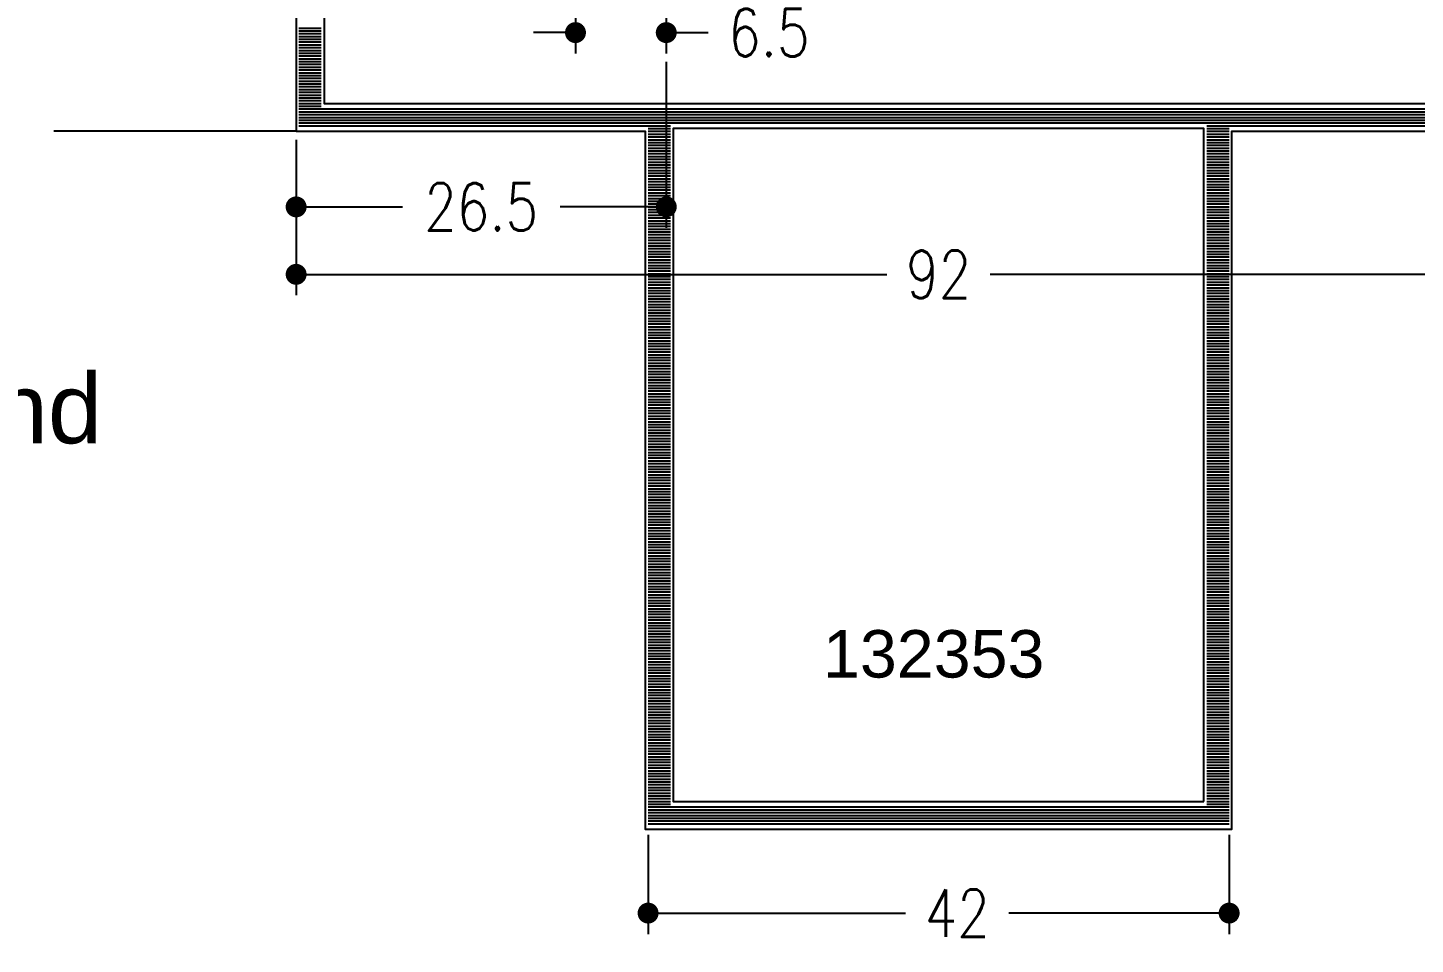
# Model space of a CAD drawing. Extents: x -247 to 191, y 24 to 414.
# Drawn here: x 75.24 to 124.92, y 23.63 to 56.46 of the extents above; entities that cross this region are included whole.
import ezdxf
from ezdxf.enums import TextEntityAlignment as Align

# ---------------------------------------------------------------- set-up
doc = ezdxf.new("R2010")
doc.units = 0
doc.header["$LTSCALE"] = 6
doc.linetypes.add('AUSGEZOGEN', pattern=[0])
doc.layers.get('0').update_dxf_attribs({"color": 4, "linetype": 'CONTINUOUS'})
doc.layers.get('DEFPOINTS').update_dxf_attribs({"linetype": 'AUSGEZOGEN'})
for name, color, linetype in [('01TXT', 7, 'CONTINUOUS'), ('CONST18', 3, 'AUSGEZOGEN'), ('KH_NOR', 7, 'CONTINUOUS'), ('KH_SCH', 3, 'CONTINUOUS'), ('LLMASSE', 7, 'CONTINUOUS'), ('PNR', 7, 'CONTINUOUS')]:
    doc.layers.add(name, color=color, linetype=linetype)
doc.styles.get("Standard").update_dxf_attribs({"font": 'simplex.shx', "width": 0.8})
doc.styles.add('SWISS', font='swiss.ttf')
doc.styles.add('SWISSL', font='swissl.ttf')
doc.dimstyles.new('DOK-1ZU1-PUNKT', dxfattribs={"dimscale": 0, "dimtxt": 3, "dimasz": 1.5, "dimexe": 1.5, "dimexo": 0.6, "dimgap": 1.5, "dimtad": 0, "dimdsep": 46, "dimtxsty": 'Standard', "dimblk": 'PUNKT', "dimblk1": 'PUNKT', "dimblk2": 'PUNKT', "dimcen": 0, "dimclrd": 2, "dimclre": 2, "dimclrt": 7, "dimadec": 0, "dimazin": 0, "dimtfac": 0.7, "dimtdec": 4, "dimtofl": 0, "dimtmove": 0, "dimatfit": 3, "dimldrblk": 'PUNKT', "dimfxl": 1, "dimtolj": 1, "dimtzin": 0, "dimarcsym": 0})

# ---------------------------------------------------------------- blocks, each defined once
blk = doc.blocks.new('PUNKT')
at = {"color": 0, "linetype": 'CONTINUOUS'}
blk.add_line((-0.5, 0), (-1, 0), dxfattribs=at)
at = {"color": 0, "linetype": 'CONTINUOUS', "const_width": 0.5}
blk.add_lwpolyline([(-0.25, 0, 1), (0.25, 0, 1)], format="xyb", close=True, dxfattribs=at)
blk = doc.blocks.new('*D34')
at = {"layer": 'DEFPOINTS', "color": 0}
for p in [(94.853, 62.002), (98.103, 60.002), (98.103, 56.288)]:
    blk.add_point(p, dxfattribs=at)
at = {"layer": 'LLMASSE', "color": 3, "lineweight": -2}
for p, q in [((94.853, 61.702), (94.853, 55.538)), ((98.103, 59.702), (98.103, 55.538)), ((94.103, 56.288), (93.353, 56.288)), ((98.853, 56.288), (99.603, 56.288))]:
    blk.add_line(p, q, dxfattribs=at)
at = {"layer": 'LLMASSE', "color": 3, "lineweight": -2, "xscale": 0.75, "yscale": 0.75, "zscale": 0.75}
blk.add_blockref('PUNKT', (94.853, 56.288), dxfattribs=at)
at = {"layer": 'LLMASSE', "color": 3, "lineweight": -2, "xscale": 0.75, "yscale": 0.75, "zscale": 0.75, "rotation": 180}
blk.add_blockref('PUNKT', (98.103, 56.288), dxfattribs=at)
at = {"layer": 'LLMASSE', "color": 3, "insert": (101.777, 56.288), "char_height": 1.7, "attachment_point": 5}
blk.add_mtext('\\A1;6.5', dxfattribs=at)
blk = doc.blocks.new('*D37')
at = {"layer": 'DEFPOINTS', "color": 0}
for p in [(84.853, 52.752), (130.853, 52.752), (84.853, 47.629)]:
    blk.add_point(p, dxfattribs=at)
at = {"layer": 'LLMASSE', "color": 3, "lineweight": -2}
for p, q in [((84.853, 52.452), (84.853, 46.879)), ((130.853, 52.452), (130.853, 46.879)), ((85.603, 47.629), (106.002, 47.629)), ((130.103, 47.629), (109.704, 47.629))]:
    blk.add_line(p, q, dxfattribs=at)
at = {"layer": 'LLMASSE', "color": 3, "lineweight": -2, "xscale": 0.75, "yscale": 0.75, "zscale": 0.75, "rotation": 180}
blk.add_blockref('PUNKT', (84.853, 47.629), dxfattribs=at)
at = {"layer": 'LLMASSE', "color": 3, "lineweight": -2, "xscale": 0.75, "yscale": 0.75, "zscale": 0.75}
blk.add_blockref('PUNKT', (130.853, 47.629), dxfattribs=at)
at = {"layer": 'LLMASSE', "color": 3, "insert": (107.853, 47.629), "char_height": 1.7, "attachment_point": 5}
blk.add_mtext('\\A1;92', dxfattribs=at)
blk = doc.blocks.new('*D38')
at = {"layer": 'DEFPOINTS', "color": 0}
for p in [(98.103, 55.538), (84.853, 52.452), (98.103, 50.046)]:
    blk.add_point(p, dxfattribs=at)
at = {"layer": 'LLMASSE', "color": 3, "lineweight": -2}
for p, q in [((98.103, 55.238), (98.103, 49.296)), ((84.853, 52.152), (84.853, 49.296)), ((85.603, 50.046), (88.655, 50.046)), ((97.353, 50.046), (94.3, 50.046))]:
    blk.add_line(p, q, dxfattribs=at)
at = {"layer": 'LLMASSE', "color": 3, "lineweight": -2, "xscale": 0.75, "yscale": 0.75, "zscale": 0.75, "rotation": 180}
blk.add_blockref('PUNKT', (84.853, 50.046), dxfattribs=at)
at = {"layer": 'LLMASSE', "color": 3, "lineweight": -2, "xscale": 0.75, "yscale": 0.75, "zscale": 0.75}
blk.add_blockref('PUNKT', (98.103, 50.046), dxfattribs=at)
at = {"layer": 'LLMASSE', "color": 3, "insert": (91.478, 50.046), "char_height": 1.7, "attachment_point": 5}
blk.add_mtext('\\A1;26.5', dxfattribs=at)
blk = doc.blocks.new('*D39')
at = {"layer": 'DEFPOINTS', "color": 0}
for p in [(97.453, 27.852), (118.253, 27.852), (118.253, 24.75)]:
    blk.add_point(p, dxfattribs=at)
at = {"layer": 'LLMASSE', "color": 3, "lineweight": -2}
for p, q in [((97.453, 27.552), (97.453, 24)), ((118.253, 27.552), (118.253, 24)), ((98.203, 24.75), (106.667, 24.75)), ((117.503, 24.75), (110.369, 24.75))]:
    blk.add_line(p, q, dxfattribs=at)
at = {"layer": 'LLMASSE', "color": 3, "lineweight": -2, "xscale": 0.75, "yscale": 0.75, "zscale": 0.75, "rotation": 180}
blk.add_blockref('PUNKT', (97.453, 24.75), dxfattribs=at)
at = {"layer": 'LLMASSE', "color": 3, "lineweight": -2, "xscale": 0.75, "yscale": 0.75, "zscale": 0.75}
blk.add_blockref('PUNKT', (118.253, 24.75), dxfattribs=at)
at = {"layer": 'LLMASSE', "color": 3, "insert": (108.518, 24.75), "char_height": 1.7, "attachment_point": 5}
blk.add_mtext('\\A1;42', dxfattribs=at)
blk = doc.blocks.new('*X57')
at = {"color": 0}
for p, q in [((0.4, 43.2), (0.4, 69.8)), ((0.6, -21.8), (0.6, 69.8)), ((0.8, -21.8), (0.8, 69.8)), ((1, -21.8), (1, 69.8)), ((1.2, -21.8), (1.2, 69.8)), ((1.4, -21.8), (1.4, 69.8)), ((1.6, -21.8), (1.6, 69.8)), ((-49.6, 3.2), (-49.6, 44.8)), ((-49.4, 3.2), (-49.4, 44.8)), ((-49.2, 3.2), (-49.2, 44.8)), ((-49, 3.2), (-49, 44.8)), ((-48.8, 3.2), (-48.8, 44.8)), ((-48.6, 3.2), (-48.6, 44.8)), ((-48.4, 3.2), (-48.4, 44.8)), ((-48.2, 43.2), (-48.2, 44.8)), ((-48, 43.2), (-48, 44.8)), ((-47.8, 43.2), (-47.8, 44.8)), ((-47.6, 43.2), (-47.6, 44.8)), ((-47.4, 43.2), (-47.4, 44.8)), ((-47.2, 43.2), (-47.2, 44.8)), ((-47, 43.2), (-47, 44.8)), ((-46.8, 43.2), (-46.8, 44.8)), ((-46.6, 43.2), (-46.6, 44.8)), ((-46.4, 43.2), (-46.4, 44.8)), ((-46.2, 43.2), (-46.2, 44.8)), ((-46, 43.2), (-46, 44.8)), ((-45.8, 43.2), (-45.8, 44.8)), ((-45.6, 43.2), (-45.6, 44.8)), ((-45.4, 43.2), (-45.4, 44.8)), ((-45.2, 43.2), (-45.2, 44.8)), ((-45, 43.2), (-45, 44.8)), ((-44.8, 43.2), (-44.8, 44.8)), ((-44.6, 43.2), (-44.6, 44.8)), ((-44.4, 43.2), (-44.4, 44.8)), ((-44.2, 43.2), (-44.2, 44.8)), ((-44, 43.2), (-44, 44.8)), ((-43.8, 43.2), (-43.8, 44.8)), ((-43.6, 43.2), (-43.6, 44.8)), ((-43.4, 43.2), (-43.4, 44.8)), ((-43.2, 43.2), (-43.2, 44.8)), ((-43, 43.2), (-43, 44.8)), ((-42.8, 43.2), (-42.8, 44.8)), ((-42.6, 43.2), (-42.6, 44.8)), ((-42.4, 43.2), (-42.4, 44.8)), ((-42.2, 43.2), (-42.2, 44.8)), ((-42, 43.2), (-42, 44.8)), ((-41.8, 43.2), (-41.8, 44.8)), ((-41.6, 43.2), (-41.6, 44.8)), ((-41.4, 43.2), (-41.4, 44.8)), ((-41.2, 43.2), (-41.2, 44.8)), ((-41, 43.2), (-41, 44.8)), ((-40.8, 43.2), (-40.8, 44.8)), ((-40.6, 43.2), (-40.6, 44.8)), ((-40.4, 43.2), (-40.4, 44.8)), ((-40.2, 43.2), (-40.2, 44.8)), ((-40, 43.2), (-40, 44.8)), ((-39.8, 43.2), (-39.8, 44.8)), ((-39.6, 43.2), (-39.6, 44.8)), ((-39.4, 43.2), (-39.4, 44.8)), ((-39.2, 43.2), (-39.2, 44.8)), ((-39, 43.2), (-39, 44.8)), ((-38.8, 43.2), (-38.8, 44.8)), ((-38.6, 43.2), (-38.6, 44.8)), ((-38.4, 43.2), (-38.4, 44.8)), ((-38.2, 43.2), (-38.2, 44.8)), ((-38, 43.2), (-38, 44.8)), ((-37.8, 43.2), (-37.8, 44.8)), ((-37.6, 43.2), (-37.6, 44.8)), ((-37.4, 43.2), (-37.4, 44.8)), ((-37.2, 43.2), (-37.2, 44.8)), ((-37, 43.2), (-37, 44.8)), ((-36.8, 43.2), (-36.8, 44.8)), ((-36.6, 43.2), (-36.6, 44.8)), ((-36.4, 43.2), (-36.4, 44.8)), ((-36.2, 43.2), (-36.2, 44.8)), ((-36, 43.2), (-36, 44.8)), ((-35.8, 43.2), (-35.8, 44.8)), ((-35.6, 43.2), (-35.6, 44.8)), ((-35.4, 43.2), (-35.4, 44.8)), ((-35.2, 43.2), (-35.2, 44.8)), ((-35, 43.2), (-35, 44.8)), ((-34.8, 43.2), (-34.8, 44.8)), ((-34.6, 43.2), (-34.6, 44.8)), ((-34.4, 43.2), (-34.4, 44.8)), ((-34.2, 43.2), (-34.2, 44.8)), ((-34, 43.2), (-34, 44.8)), ((-33.8, 43.2), (-33.8, 44.8)), ((-33.6, 43.2), (-33.6, 44.8)), ((-33.4, 43.2), (-33.4, 44.8)), ((-33.2, 43.2), (-33.2, 44.8)), ((-33, 43.2), (-33, 44.8)), ((-32.8, 43.2), (-32.8, 44.8)), ((-32.6, 43.2), (-32.6, 44.8)), ((-32.4, 43.2), (-32.4, 44.8)), ((-32.2, 43.2), (-32.2, 44.8)), ((-32, 43.2), (-32, 44.8)), ((-31.8, 43.2), (-31.8, 44.8)), ((-31.6, 43.2), (-31.6, 44.8)), ((-31.4, 43.2), (-31.4, 44.8)), ((-31.2, 43.2), (-31.2, 44.8)), ((-31, 43.2), (-31, 44.8)), ((-30.8, 43.2), (-30.8, 44.8)), ((-30.6, 43.2), (-30.6, 44.8)), ((-30.4, 43.2), (-30.4, 44.8)), ((-30.2, 43.2), (-30.2, 44.8)), ((-30, 43.2), (-30, 44.8)), ((-29.8, 43.2), (-29.8, 44.8)), ((-29.6, 43.2), (-29.6, 44.8)), ((-29.4, 43.2), (-29.4, 44.8)), ((-29.2, 43.2), (-29.2, 44.8)), ((-29, 43.2), (-29, 44.8)), ((-28.8, 43.2), (-28.8, 44.8)), ((-28.6, 43.2), (-28.6, 44.8)), ((-28.4, 43.2), (-28.4, 44.8)), ((-28.2, 43.2), (-28.2, 44.8)), ((-28, 43.2), (-28, 44.8)), ((-27.8, 43.2), (-27.8, 44.8)), ((-27.6, 43.2), (-27.6, 44.8)), ((-27.4, 43.2), (-27.4, 44.8)), ((-27.2, 43.2), (-27.2, 44.8)), ((-27, 43.2), (-27, 44.8)), ((-26.8, 43.2), (-26.8, 44.8)), ((-26.6, 43.2), (-26.6, 44.8)), ((-26.4, 43.2), (-26.4, 44.8)), ((-26.2, 43.2), (-26.2, 44.8)), ((-26, 43.2), (-26, 44.8)), ((-25.8, 43.2), (-25.8, 44.8)), ((-25.6, 43.2), (-25.6, 44.8)), ((-25.4, 43.2), (-25.4, 44.8)), ((-25.2, 43.2), (-25.2, 44.8)), ((-25, 43.2), (-25, 44.8)), ((-24.8, 43.2), (-24.8, 44.8)), ((-24.6, 43.2), (-24.6, 44.8)), ((-24.4, 43.2), (-24.4, 44.8)), ((-24.2, 43.2), (-24.2, 44.8)), ((-24, 43.2), (-24, 44.8)), ((-23.8, 43.2), (-23.8, 44.8)), ((-23.6, 43.2), (-23.6, 44.8)), ((-23.4, 43.2), (-23.4, 44.8)), ((-23.2, 43.2), (-23.2, 44.8)), ((-23, 43.2), (-23, 44.8)), ((-22.8, 43.2), (-22.8, 44.8)), ((-22.6, 43.2), (-22.6, 44.8)), ((-22.4, 43.2), (-22.4, 44.8)), ((-22.2, 43.2), (-22.2, 44.8)), ((-22, 43.2), (-22, 44.8)), ((-21.8, 43.2), (-21.8, 44.8)), ((-21.6, 43.2), (-21.6, 44.8)), ((-21.4, 43.2), (-21.4, 44.8)), ((-21.2, 43.2), (-21.2, 44.8)), ((-21, 43.2), (-21, 44.8)), ((-20.8, 43.2), (-20.8, 44.8)), ((-20.6, 43.2), (-20.6, 44.8)), ((-20.4, 43.2), (-20.4, 44.8)), ((-20.2, 43.2), (-20.2, 44.8)), ((-20, 43.2), (-20, 44.8)), ((-19.8, 43.2), (-19.8, 44.8)), ((-19.6, 43.2), (-19.6, 44.8)), ((-19.4, 43.2), (-19.4, 44.8)), ((-19.2, 43.2), (-19.2, 44.8)), ((-19, 43.2), (-19, 44.8)), ((-18.8, 43.2), (-18.8, 44.8)), ((-18.6, 43.2), (-18.6, 44.8)), ((-18.4, 43.2), (-18.4, 44.8)), ((-18.2, 43.2), (-18.2, 44.8)), ((-18, 43.2), (-18, 44.8)), ((-17.8, 43.2), (-17.8, 44.8)), ((-17.6, 43.2), (-17.6, 44.8)), ((-17.4, 43.2), (-17.4, 44.8)), ((-17.2, 43.2), (-17.2, 44.8)), ((-17, 43.2), (-17, 44.8)), ((-16.8, 43.2), (-16.8, 44.8)), ((-16.6, 43.2), (-16.6, 44.8)), ((-16.4, 43.2), (-16.4, 44.8)), ((-16.2, 43.2), (-16.2, 44.8)), ((-16, 43.2), (-16, 44.8)), ((-15.8, 43.2), (-15.8, 44.8)), ((-15.6, 43.2), (-15.6, 44.8)), ((-15.4, 43.2), (-15.4, 44.8)), ((-15.2, 43.2), (-15.2, 44.8)), ((-15, 43.2), (-15, 44.8)), ((-14.8, 43.2), (-14.8, 44.8)), ((-14.6, 43.2), (-14.6, 44.8)), ((-14.4, 43.2), (-14.4, 44.8)), ((-14.2, 43.2), (-14.2, 44.8)), ((-14, 43.2), (-14, 44.8)), ((-13.8, 43.2), (-13.8, 44.8)), ((-13.6, 43.2), (-13.6, 44.8)), ((-13.4, 43.2), (-13.4, 44.8)), ((-13.2, 43.2), (-13.2, 44.8)), ((-13, 43.2), (-13, 44.8)), ((-12.8, 43.2), (-12.8, 44.8)), ((-12.6, 43.2), (-12.6, 44.8)), ((-12.4, 43.2), (-12.4, 44.8)), ((-12.2, 43.2), (-12.2, 44.8)), ((-12, 43.2), (-12, 44.8)), ((-11.8, 43.2), (-11.8, 44.8)), ((-11.6, 43.2), (-11.6, 44.8)), ((-11.4, 43.2), (-11.4, 44.8)), ((-11.2, 43.2), (-11.2, 44.8)), ((-11, 43.2), (-11, 44.8)), ((-10.8, 43.2), (-10.8, 44.8)), ((-10.6, 43.2), (-10.6, 44.8)), ((-10.4, 43.2), (-10.4, 44.8)), ((-10.2, 43.2), (-10.2, 44.8)), ((-10, 43.2), (-10, 44.8)), ((-9.8, 43.2), (-9.8, 44.8)), ((-9.6, 43.2), (-9.6, 44.8)), ((-9.4, 43.2), (-9.4, 44.8)), ((-9.2, 43.2), (-9.2, 44.8)), ((-9, 43.2), (-9, 44.8)), ((-8.8, 43.2), (-8.8, 44.8)), ((-8.6, 43.2), (-8.6, 44.8)), ((-8.4, 43.2), (-8.4, 44.8)), ((-8.2, 43.2), (-8.2, 44.8)), ((-8, 43.2), (-8, 44.8)), ((-7.8, 43.2), (-7.8, 44.8)), ((-7.6, 43.2), (-7.6, 44.8)), ((-7.4, 43.2), (-7.4, 44.8)), ((-7.2, 43.2), (-7.2, 44.8)), ((-7, 43.2), (-7, 44.8)), ((-6.8, 43.2), (-6.8, 44.8)), ((-6.6, 43.2), (-6.6, 44.8)), ((-6.4, 43.2), (-6.4, 44.8)), ((-6.2, 43.2), (-6.2, 44.8)), ((-6, 43.2), (-6, 44.8)), ((-5.8, 43.2), (-5.8, 44.8)), ((-5.6, 43.2), (-5.6, 44.8)), ((-5.4, 43.2), (-5.4, 44.8)), ((-5.2, 43.2), (-5.2, 44.8)), ((-5, 43.2), (-5, 44.8)), ((-4.8, 43.2), (-4.8, 44.8)), ((-4.6, 43.2), (-4.6, 44.8)), ((-4.4, 43.2), (-4.4, 44.8)), ((-4.2, 43.2), (-4.2, 44.8)), ((-4, 43.2), (-4, 44.8)), ((-3.8, 43.2), (-3.8, 44.8)), ((-3.6, 43.2), (-3.6, 44.8)), ((-3.4, 43.2), (-3.4, 44.8)), ((-3.2, 43.2), (-3.2, 44.8)), ((-3, 43.2), (-3, 44.8)), ((-2.8, 43.2), (-2.8, 44.8)), ((-2.6, 43.2), (-2.6, 44.8)), ((-2.4, 43.2), (-2.4, 44.8)), ((-2.2, 43.2), (-2.2, 44.8)), ((-2, 43.2), (-2, 44.8)), ((-1.8, 43.2), (-1.8, 44.8)), ((-1.6, 43.2), (-1.6, 44.8)), ((-1.4, 43.2), (-1.4, 44.8)), ((-1.2, 43.2), (-1.2, 44.8)), ((-1, 43.2), (-1, 44.8)), ((-0.8, 43.2), (-0.8, 44.8)), ((-0.6, 43.2), (-0.6, 44.8)), ((-0.4, 43.2), (-0.4, 44.8)), ((-0.2, 43.2), (-0.2, 44.8)), ((0, 43.2), (0, 44.8)), ((0.2, 43.2), (0.2, 44.8)), ((-48.2, 3.2), (-48.2, 4.8)), ((-48, 3.2), (-48, 4.8)), ((-47.8, 3.2), (-47.8, 4.8)), ((-47.6, 3.2), (-47.6, 4.8)), ((-47.4, 3.2), (-47.4, 4.8)), ((-47.2, 3.2), (-47.2, 4.8)), ((-47, 3.2), (-47, 4.8)), ((-46.8, 3.2), (-46.8, 4.8)), ((-46.6, 3.2), (-46.6, 4.8)), ((-46.4, 3.2), (-46.4, 4.8)), ((-46.2, 3.2), (-46.2, 4.8)), ((-46, 3.2), (-46, 4.8)), ((-45.8, 3.2), (-45.8, 4.8)), ((-45.6, 3.2), (-45.6, 4.8)), ((-45.4, 3.2), (-45.4, 4.8)), ((-45.2, 3.2), (-45.2, 4.8)), ((-45, 3.2), (-45, 4.8)), ((-44.8, 3.2), (-44.8, 4.8)), ((-44.6, 3.2), (-44.6, 4.8)), ((-44.4, 3.2), (-44.4, 4.8)), ((-44.2, 3.2), (-44.2, 4.8)), ((-44, 3.2), (-44, 4.8)), ((-43.8, 3.2), (-43.8, 4.8)), ((-43.6, 3.2), (-43.6, 4.8)), ((-43.4, 3.2), (-43.4, 4.8)), ((-43.2, 3.2), (-43.2, 4.8)), ((-43, 3.2), (-43, 4.8)), ((-42.8, 3.2), (-42.8, 4.8)), ((-42.6, 3.2), (-42.6, 4.8)), ((-42.4, 3.2), (-42.4, 4.8)), ((-42.2, 3.2), (-42.2, 4.8)), ((-42, 3.2), (-42, 4.8)), ((-41.8, 3.2), (-41.8, 4.8)), ((-41.6, 3.2), (-41.6, 4.8)), ((-41.4, 3.2), (-41.4, 4.8)), ((-41.2, 3.2), (-41.2, 4.8)), ((-41, 3.2), (-41, 4.8)), ((-40.8, 3.2), (-40.8, 4.8)), ((-40.6, 3.2), (-40.6, 4.8)), ((-40.4, 3.2), (-40.4, 4.8)), ((-40.2, 3.2), (-40.2, 4.8)), ((-40, 3.2), (-40, 4.8)), ((-39.8, 3.2), (-39.8, 4.8)), ((-39.6, 3.2), (-39.6, 4.8)), ((-39.4, 3.2), (-39.4, 4.8)), ((-39.2, 3.2), (-39.2, 4.8)), ((-39, 3.2), (-39, 4.8)), ((-38.8, 3.2), (-38.8, 4.8)), ((-38.6, 3.2), (-38.6, 4.8)), ((-38.4, 3.2), (-38.4, 4.8)), ((-38.2, 3.2), (-38.2, 4.8)), ((-38, 3.2), (-38, 4.8)), ((-37.8, 3.2), (-37.8, 4.8)), ((-37.6, 3.2), (-37.6, 4.8)), ((-37.4, 3.2), (-37.4, 4.8)), ((-37.2, 3.2), (-37.2, 4.8)), ((-37, 3.2), (-37, 4.8)), ((-36.8, 3.2), (-36.8, 4.8)), ((-36.6, 3.2), (-36.6, 4.8)), ((-36.4, 3.2), (-36.4, 4.8)), ((-36.2, 3.2), (-36.2, 4.8)), ((-36, 3.2), (-36, 4.8)), ((-35.8, 3.2), (-35.8, 4.8)), ((-35.6, 3.2), (-35.6, 4.8)), ((-35.4, 3.2), (-35.4, 4.8)), ((-35.2, 3.2), (-35.2, 4.8)), ((-35, 3.2), (-35, 4.8)), ((-34.8, 3.2), (-34.8, 4.8)), ((-34.6, 3.2), (-34.6, 4.8)), ((-34.4, 3.2), (-34.4, 4.8)), ((-34.2, 3.2), (-34.2, 4.8)), ((-34, 3.2), (-34, 4.8)), ((-33.8, 3.2), (-33.8, 4.8)), ((-33.6, 3.2), (-33.6, 4.8)), ((-33.4, 3.2), (-33.4, 4.8)), ((-33.2, 3.2), (-33.2, 4.8)), ((-33, 3.2), (-33, 4.8)), ((-32.8, 3.2), (-32.8, 4.8)), ((-32.6, 3.2), (-32.6, 4.8)), ((-32.4, 3.2), (-32.4, 4.8)), ((-32.2, 3.2), (-32.2, 4.8)), ((-32, 3.2), (-32, 4.8)), ((-31.8, 3.2), (-31.8, 4.8)), ((-31.6, 3.2), (-31.6, 4.8)), ((-31.4, 3.2), (-31.4, 4.8)), ((-31.2, 3.2), (-31.2, 4.8)), ((-31, 3.2), (-31, 4.8)), ((-30.8, 3.2), (-30.8, 4.8)), ((-30.6, 3.2), (-30.6, 4.8)), ((-30.4, 3.2), (-30.4, 4.8)), ((-30.2, 3.2), (-30.2, 4.8)), ((-30, 3.2), (-30, 4.8)), ((-29.8, 3.2), (-29.8, 4.8)), ((-29.6, 3.2), (-29.6, 4.8)), ((-29.4, 3.2), (-29.4, 4.8)), ((-29.2, 3.2), (-29.2, 4.8)), ((-29, 3.2), (-29, 4.8)), ((-28.8, 3.2), (-28.8, 4.8)), ((-28.6, 3.2), (-28.6, 4.8)), ((-28.4, 3.2), (-28.4, 4.8)), ((-28.2, 3.2), (-28.2, 4.8)), ((-28, 3.2), (-28, 4.8)), ((-27.8, 3.2), (-27.8, 4.8)), ((-27.6, 3.2), (-27.6, 4.8)), ((-27.4, 3.2), (-27.4, 4.8)), ((-27.2, 3.2), (-27.2, 4.8)), ((-27, 3.2), (-27, 4.8)), ((-26.8, 3.2), (-26.8, 4.8)), ((-26.6, 3.2), (-26.6, 4.8)), ((-26.4, 3.2), (-26.4, 4.8)), ((-26.2, 3.2), (-26.2, 4.8)), ((-26, 3.2), (-26, 4.8)), ((-25.8, 3.2), (-25.8, 4.8)), ((-25.6, 3.2), (-25.6, 4.8)), ((-25.4, 3.2), (-25.4, 4.8)), ((-25.2, 3.2), (-25.2, 4.8)), ((-25, 3.2), (-25, 4.8)), ((-24.8, 3.2), (-24.8, 4.8)), ((-24.6, 3.2), (-24.6, 4.8)), ((-24.4, 3.2), (-24.4, 4.8)), ((-24.2, 3.2), (-24.2, 4.8)), ((-24, 3.2), (-24, 4.8)), ((-23.8, 3.2), (-23.8, 4.8)), ((-23.6, 3.2), (-23.6, 4.8)), ((-23.4, 3.2), (-23.4, 4.8)), ((-23.2, 3.2), (-23.2, 4.8)), ((-23, 3.2), (-23, 4.8)), ((-22.8, 3.2), (-22.8, 4.8)), ((-22.6, 3.2), (-22.6, 4.8)), ((-22.4, 3.2), (-22.4, 4.8)), ((-22.2, 3.2), (-22.2, 4.8)), ((-22, 3.2), (-22, 4.8)), ((-21.8, 3.2), (-21.8, 4.8)), ((-21.6, 3.2), (-21.6, 4.8)), ((-21.4, 3.2), (-21.4, 4.8)), ((-21.2, 3.2), (-21.2, 4.8)), ((-21, 3.2), (-21, 4.8)), ((-20.8, 3.2), (-20.8, 4.8)), ((-20.6, 3.2), (-20.6, 4.8)), ((-20.4, 3.2), (-20.4, 4.8)), ((-20.2, 3.2), (-20.2, 4.8)), ((-20, 3.2), (-20, 4.8)), ((-19.8, 3.2), (-19.8, 4.8)), ((-19.6, 3.2), (-19.6, 4.8)), ((-19.4, 3.2), (-19.4, 4.8)), ((-19.2, 3.2), (-19.2, 4.8)), ((-19, 3.2), (-19, 4.8)), ((-18.8, 3.2), (-18.8, 4.8)), ((-18.6, 3.2), (-18.6, 4.8)), ((-18.4, 3.2), (-18.4, 4.8)), ((-18.2, 3.2), (-18.2, 4.8)), ((-18, 3.2), (-18, 4.8)), ((-17.8, 3.2), (-17.8, 4.8)), ((-17.6, 3.2), (-17.6, 4.8)), ((-17.4, 3.2), (-17.4, 4.8)), ((-17.2, 3.2), (-17.2, 4.8)), ((-17, 3.2), (-17, 4.8)), ((-16.8, 3.2), (-16.8, 4.8)), ((-16.6, 3.2), (-16.6, 4.8)), ((-16.4, 3.2), (-16.4, 4.8)), ((-16.2, 3.2), (-16.2, 4.8)), ((-16, 3.2), (-16, 4.8)), ((-15.8, 3.2), (-15.8, 4.8)), ((-15.6, 3.2), (-15.6, 4.8)), ((-15.4, 3.2), (-15.4, 4.8)), ((-15.2, 3.2), (-15.2, 4.8)), ((-15, 3.2), (-15, 4.8)), ((-14.8, 3.2), (-14.8, 4.8)), ((-14.6, 3.2), (-14.6, 4.8)), ((-14.4, 3.2), (-14.4, 4.8)), ((-14.2, 3.2), (-14.2, 4.8)), ((-14, 3.2), (-14, 4.8)), ((-13.8, 3.2), (-13.8, 4.8)), ((-13.6, 3.2), (-13.6, 4.8)), ((-13.4, 3.2), (-13.4, 4.8)), ((-13.2, 3.2), (-13.2, 4.8)), ((-13, 3.2), (-13, 4.8)), ((-12.8, 3.2), (-12.8, 4.8)), ((-12.6, 3.2), (-12.6, 4.8)), ((-12.4, 3.2), (-12.4, 4.8)), ((-12.2, 3.2), (-12.2, 4.8)), ((-12, 3.2), (-12, 4.8)), ((-11.8, 3.2), (-11.8, 4.8)), ((-11.6, 3.2), (-11.6, 4.8)), ((-11.4, 3.2), (-11.4, 4.8)), ((-11.2, 3.2), (-11.2, 4.8)), ((-11, 3.2), (-11, 4.8)), ((-10.8, 3.2), (-10.8, 4.8)), ((-10.6, 3.2), (-10.6, 4.8)), ((-10.4, 3.2), (-10.4, 4.8)), ((-10.2, 3.2), (-10.2, 4.8)), ((-10, 3.2), (-10, 4.8)), ((-9.8, 3.2), (-9.8, 4.8)), ((-9.6, 3.2), (-9.6, 4.8)), ((-9.4, 3.2), (-9.4, 4.8)), ((-9.2, 3.2), (-9.2, 4.8)), ((-9, 3.2), (-9, 4.8)), ((-8.8, 3.2), (-8.8, 4.8)), ((-8.6, 3.2), (-8.6, 4.8)), ((-8.4, 3.2), (-8.4, 4.8)), ((-8.2, 3.2), (-8.2, 4.8)), ((-8, 3.2), (-8, 4.8)), ((-7.8, 3.2), (-7.8, 4.8)), ((-7.6, 3.2), (-7.6, 4.8)), ((-7.4, 3.2), (-7.4, 4.8)), ((-7.2, 3.2), (-7.2, 4.8)), ((-7, 3.2), (-7, 4.8)), ((-6.8, 3.2), (-6.8, 4.8)), ((-6.6, 3.2), (-6.6, 4.8)), ((-6.4, 3.2), (-6.4, 4.8)), ((-6.2, 3.2), (-6.2, 4.8)), ((-6, 3.2), (-6, 4.8)), ((-5.8, 3.2), (-5.8, 4.8)), ((-5.6, 3.2), (-5.6, 4.8)), ((-5.4, 3.2), (-5.4, 4.8)), ((-5.2, 3.2), (-5.2, 4.8)), ((-5, 3.2), (-5, 4.8)), ((-4.8, 3.2), (-4.8, 4.8)), ((-4.6, 3.2), (-4.6, 4.8)), ((-4.4, 3.2), (-4.4, 4.8)), ((-4.2, 3.2), (-4.2, 4.8)), ((-4, 3.2), (-4, 4.8)), ((-3.8, 3.2), (-3.8, 4.8)), ((-3.6, 3.2), (-3.6, 4.8)), ((-3.4, 3.2), (-3.4, 4.8)), ((-3.2, 3.2), (-3.2, 4.8)), ((-3, 3.2), (-3, 4.8)), ((-2.8, 3.2), (-2.8, 4.8)), ((-2.6, 3.2), (-2.6, 4.8)), ((-2.4, 3.2), (-2.4, 4.8)), ((-2.2, 3.2), (-2.2, 4.8)), ((-2, 3.2), (-2, 4.8)), ((-1.8, 3.2), (-1.8, 4.8)), ((-1.6, 3.2), (-1.6, 4.8)), ((-1.4, 3.2), (-1.4, 4.8)), ((-1.2, 3.2), (-1.2, 4.8)), ((-1, 3.2), (-1, 4.8)), ((-0.8, 3.2), (-0.8, 4.8)), ((-0.6, 3.2), (-0.6, 4.8)), ((-0.4, 3.2), (-0.4, 4.8)), ((-0.2, 3.2), (-0.2, 4.8)), ((0, 3.2), (0, 4.8)), ((0.2, 3.2), (0.2, 4.8)), ((0.4, -21.8), (0.4, 4.8)), ((1.8, -21.8), (1.8, -20.2)), ((2, -21.8), (2, -20.2)), ((2.2, -21.8), (2.2, -20.2)), ((2.4, -21.8), (2.4, -20.2)), ((2.6, -21.8), (2.6, -20.2)), ((2.8, -21.8), (2.8, -20.2)), ((3, -21.8), (3, -20.2)), ((3.2, -21.8), (3.2, -20.2)), ((3.4, -21.8), (3.4, -20.2)), ((3.6, -21.8), (3.6, -20.2)), ((3.8, -21.8), (3.8, -20.2)), ((4, -21.8), (4, -20.2)), ((4.2, -21.8), (4.2, -20.2)), ((4.4, -21.8), (4.4, -20.2)), ((4.6, -21.8), (4.6, -20.2)), ((4.8, -21.8), (4.8, -20.2)), ((5, -21.8), (5, -20.2)), ((5.2, -21.8), (5.2, -20.2)), ((5.4, -21.8), (5.4, -20.2)), ((5.6, -21.8), (5.6, -20.2)), ((5.8, -21.8), (5.8, -20.2)), ((6, -21.8), (6, -20.2)), ((6.2, -21.8), (6.2, -20.2)), ((6.4, -21.8), (6.4, -20.2)), ((6.6, -21.8), (6.6, -20.2)), ((6.8, -21.8), (6.8, -20.2)), ((7, -21.8), (7, -20.2)), ((7.2, -21.8), (7.2, -20.2)), ((7.4, -21.8), (7.4, -20.2))]:
    blk.add_line(p, q, dxfattribs=at)
blk = doc.blocks.new('B-LL132353')
at = {"layer": 'KH_NOR'}
blk.add_lwpolyline([(14.5, -46), (0, -46), (0, -21), (-50, -21), (-50, 21), (-50, 21), (0, 21), (0, 46)], dxfattribs=at)
blk.add_lwpolyline([(2, 44), (9.2, 44), (9.2, 36.7), (12.7, 36.7), (12.7, 15.7, 0.414214), (13.7, 14.7), (20.7, 14.7), (20.7, -14.7), (13.7, -14.7, 0.414214), (12.7, -15.7), (12.7, -36.7), (9.2, -36.7), (9.2, -44), (2, -44), (2, 44)], format="xyb", close=True, dxfattribs=at)
blk.add_lwpolyline([(-48, 19), (0.2, 19), (0.2, -19), (-48, -19), (-48, 19)], close=True, dxfattribs=at)
at = {"layer": 'KH_SCH'}
blk.add_blockref('*X57', (0, -24), dxfattribs=at)

msp = doc.modelspace()

# ---------------------------------------------------------------- linework, layer by layer
at = {"layer": 'CONST18'}
msp.add_lwpolyline([(84.8526, 52.7519), (76.1743, 52.7519)], dxfattribs=at)

# ---------------------------------------------------------------- block references
at = {"xscale": -0.5, "yscale": 0.5, "zscale": 0.5, "rotation": 270}
msp.add_blockref('B-LL132353', (107.8526, 52.7519), dxfattribs=at)

# ---------------------------------------------------------------- texts
at = {"layer": '01TXT', "color": 40, "style": 'SWISS'}
msp.add_text('Anschlagtür nach außen öffnend', height=2.5, dxfattribs=at).set_placement((27.4314, 41.5781))
at = {"layer": 'PNR', "color": 10, "style": 'SWISSL'}
msp.add_text('132353', height=1.7, dxfattribs=at).set_placement((111.6391, 33.1873), align=Align.RIGHT)

# ---------------------------------------------------------------- dimensions: what is measured, and where the dimension line sits
at = {"layer": 'LLMASSE'}
for base, p1, p2, override, picture, middle in [((98.1026, 56.288), (94.8526, 62.0018), (98.1026, 60.0019), {"dimscale": 0.5, "dimtxt": 3.4, "dimlfac": 2, "dimclrd": 3, "dimclre": 3, "dimclrt": 3, "dimtix": 1, "dimatfit": 1}, '*D34', (101.7774, 56.288)), ((98.1026, 50.0463), (84.8526, 52.4519), (98.1026, 55.538), {"dimscale": 0.5, "dimtxt": 3.4, "dimlfac": 2, "dimclrd": 3, "dimclre": 3, "dimclrt": 3}, '*D38', (91.4776, 50.0463)), ((84.8526, 47.6292), (130.8526, 52.7519), (84.8526, 52.7519), {"dimscale": 0.5, "dimtxt": 3.4, "dimlfac": 2, "dimclrd": 3, "dimclre": 3, "dimclrt": 3, "dimtix": 1}, '*D37', (107.8526, 47.6292))]:
    dim = msp.add_linear_dim(base=base, p1=p1, p2=p2, dimstyle='DOK-1ZU1-PUNKT', override=override, dxfattribs=at)
    dim.commit()
    dim.dimension.update_dxf_attribs({"geometry": picture, "text_midpoint": middle, "dimtype": 160})
dim = msp.add_linear_dim(base=(118.2526, 24.7497), p1=(97.4526, 27.8519), p2=(118.2526, 27.8519), text='42', dimstyle='DOK-1ZU1-PUNKT', override={"dimscale": 0.5, "dimtxt": 3.4, "dimlfac": 2, "dimclrd": 3, "dimclre": 3, "dimclrt": 3, "dimtix": 1}, dxfattribs=at)
dim.commit()
dim.dimension.update_dxf_attribs({"geometry": '*D39', "text_midpoint": (108.5181, 24.7497), "dimtype": 160})

doc.saveas('drawing.dxf')
